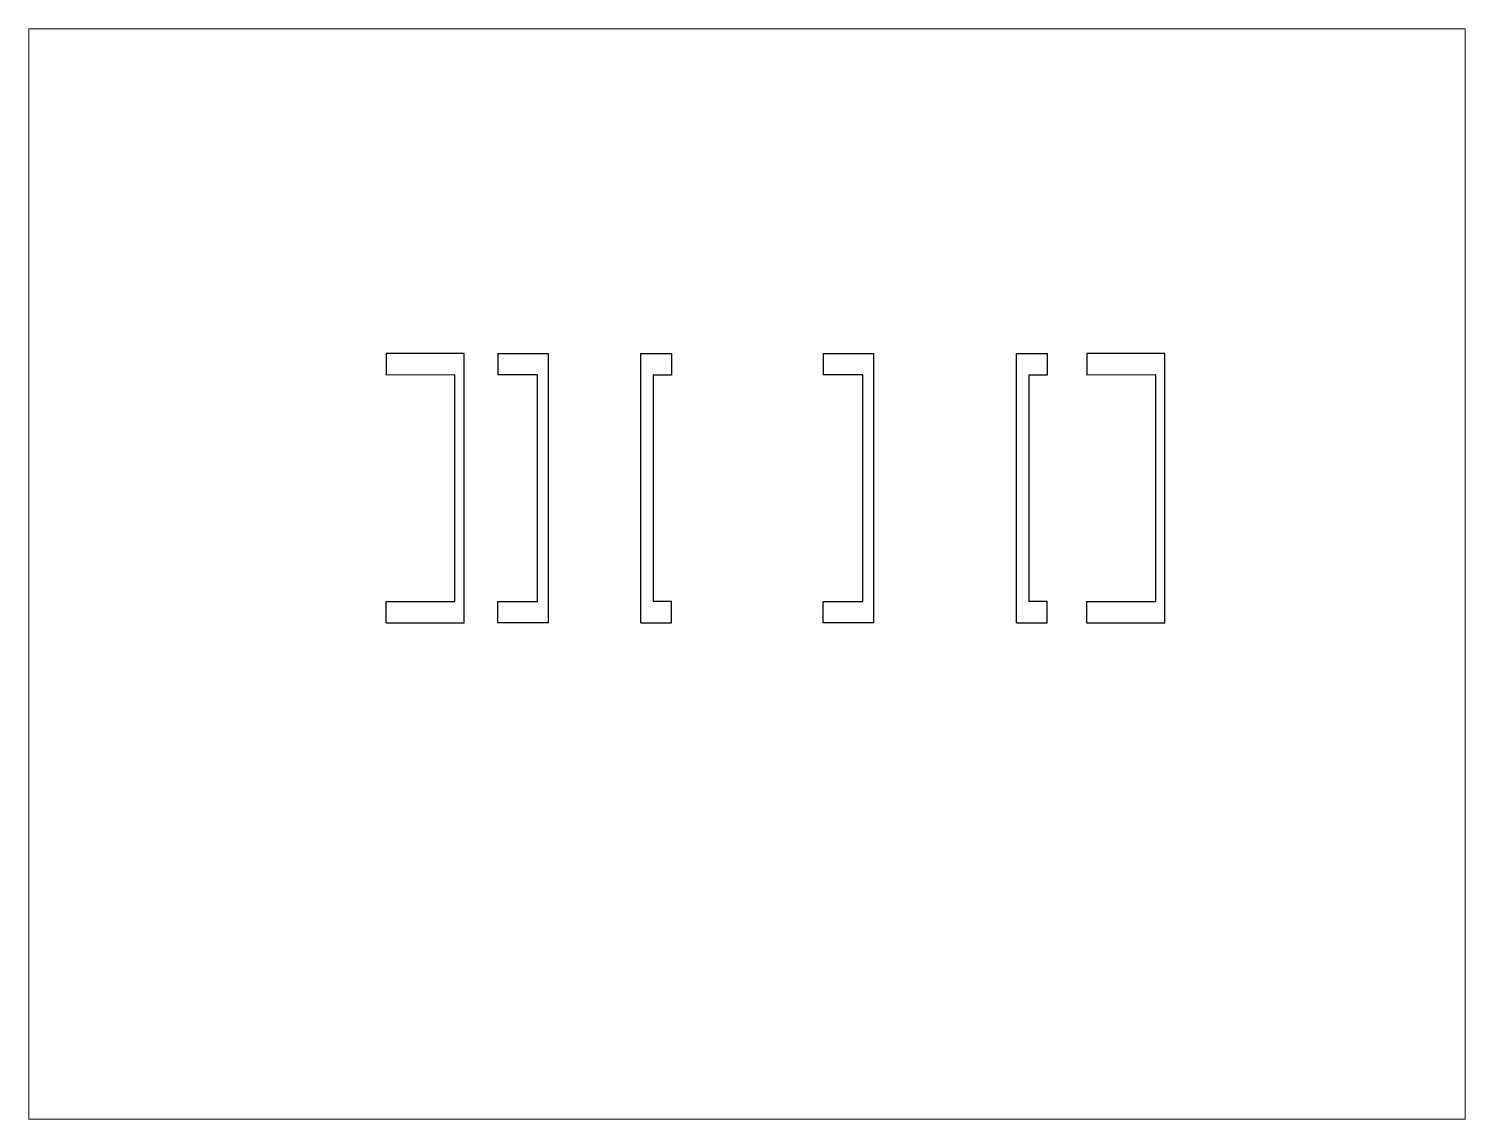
# Paper-space layout 'Layout1' of a CAD drawing. Header units: millimetres. Extents: x 26 to 231, y 20 to 176.
# The model-space entities are those that its viewports show. They can reach past a viewport. Long polylines and large blocks are cut down to what shows.
import ezdxf

# ---------------------------------------------------------------- set-up
doc = ezdxf.new("R2010")
doc.units = ezdxf.units.MM

msp = doc.modelspace()

# ---------------------------------------------------------------- linework, layer by layer
for p, q in [((-19198, 66661), (-19198, 65950)), ((-16608, 66661), (-19198, 66661)), ((-16608, 57721), (-16608, 66661)), ((-15488, 66661), (-13813, 66661)), ((-15488, 66661), (-15488, 65951)), ((-13813, 66661), (-13813, 57721)), ((-10737, 57721), (-10737, 66661)), ((-10737, 66661), (-9721, 66661)), ((-9721, 66661), (-9721, 65950)), ((-4691, 66661), (-3016, 66661)), ((-4691, 66661), (-4691, 65951)), ((-3016, 66661), (-3016, 57721)), ((1739, 57721), (1739, 66661)), ((1739, 66661), (2755, 66661)), ((2755, 66661), (2755, 65950)), ((4075, 66661), (4075, 65950)), ((6665, 66661), (4075, 66661)), ((6665, 57721), (6665, 66661)), ((-16913, 65951), (-19198, 65950)), ((-16913, 58432), (-16916, 65951)), ((-14169, 65951), (-15488, 65951)), ((-14169, 58431), (-14169, 65951)), ((-9721, 65950), (-10331, 65950)), ((-10331, 65950), (-10331, 58432)), ((-3372, 65951), (-4691, 65951)), ((-3372, 58431), (-3372, 65951)), ((2755, 65950), (2145, 65950)), ((2145, 65950), (2145, 58432)), ((6360, 65951), (4075, 65950)), ((6360, 58432), (6356, 65951)), ((-19198, 57721), (-19198, 58432)), ((-19198, 58432), (-16913, 58432)), ((-15488, 57721), (-15488, 58431)), ((-15488, 58431), (-14169, 58431)), ((-9721, 58432), (-10331, 58432)), ((-9721, 57721), (-9721, 58432)), ((-4691, 57721), (-4691, 58431)), ((-4691, 58431), (-3372, 58431)), ((2755, 58432), (2145, 58432)), ((2755, 57721), (2755, 58432)), ((4075, 57721), (4075, 58432)), ((4075, 58432), (6360, 58432)), ((-19198, 57721), (-16608, 57721)), ((-13813, 57721), (-15488, 57721)), ((-10737, 57721), (-9721, 57721)), ((-3016, 57721), (-4691, 57721)), ((1739, 57721), (2755, 57721)), ((4075, 57721), (6665, 57721))]:
    msp.add_line(p, q)

psp = doc.layouts.get("Layout1")

# ---------------------------------------------------------------- viewports
at = {"layer": '0', "view_target_point": (-7215.09, 59345.8)}
psp.add_viewport(center=(128.5, 97.5), size=(205.6, 156), view_center_point=(0, 0), view_height=36194.935, dxfattribs=at)

doc.saveas('drawing.dxf')
